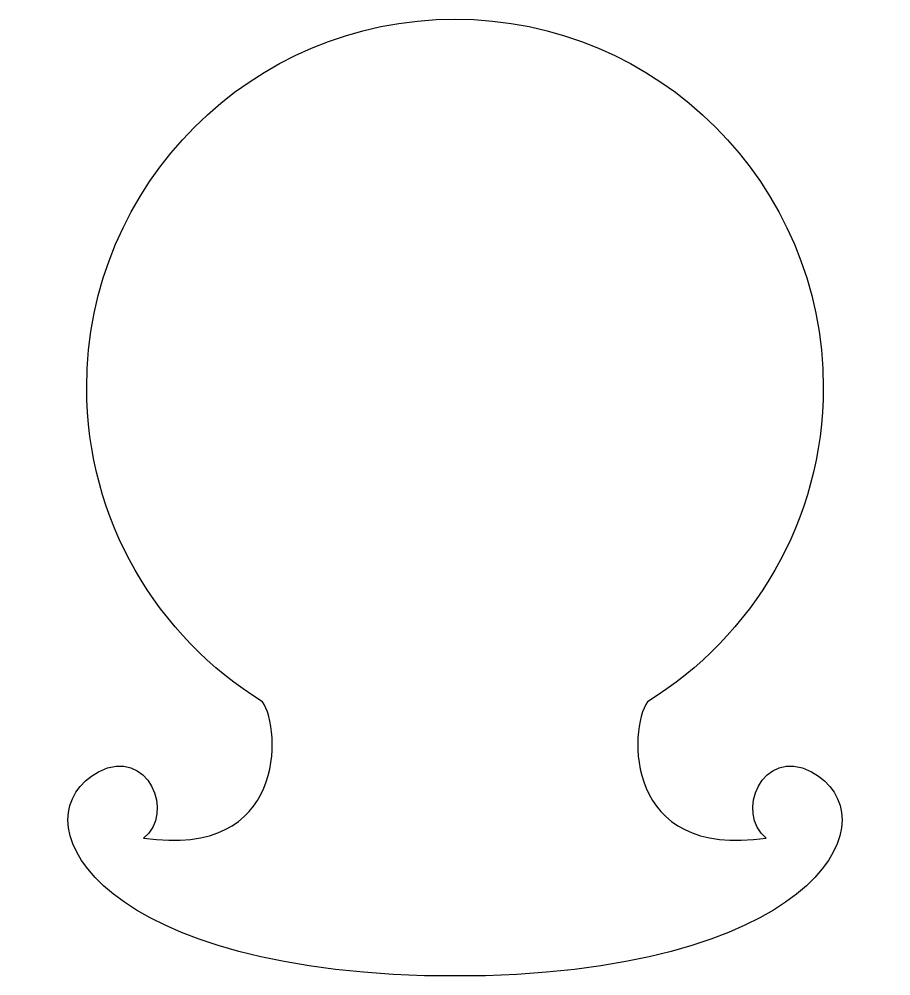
# Model space of a CAD drawing. Header units: centimetres. Extents: x -5.5 to 5.5, y -6 to 6.
import ezdxf

# ---------------------------------------------------------------- set-up
doc = ezdxf.new("R2010")
doc.units = ezdxf.units.CM
doc.header["$MEASUREMENT"] = 0
doc.layers.add('Camada 1', color=7, linetype='Continuous')

msp = doc.modelspace()

# ---------------------------------------------------------------- linework, layer by layer
at = {"layer": 'Camada 1'}
msp.add_open_spline([(0.3851, -6.04417), (4.70477, -5.91024), (5.50841, -4.00153), (4.50384, -3.46575), (4.50384, -3.46575), (3.88053, -3.13333), (3.53271, -4.00153), (3.93454, -4.30292), (3.93454, -4.30292), (2.12632, -4.57078), (2.19332, -2.93002), (2.43149, -2.58006), (2.43149, -2.58006), (3.76504, -1.76149), (4.65452, -0.2898), (4.65452, 1.38964), (4.65452, 1.38964), (4.65452, 3.96028), (2.57064, 6.04417), (0, 6.04417), (0, 6.04417), (-2.57064, 6.04417), (-4.65452, 3.96028), (-4.65452, 1.38967), (-4.65452, 1.38967), (-4.65452, -0.2898), (-3.76507, -1.76146), (-2.43152, -2.58003), (-2.43152, -2.58003), (-2.19334, -2.93002), (-2.12635, -4.57076), (-3.93457, -4.30289), (-3.93457, -4.30289), (-3.53275, -4.0015), (-3.88054, -3.1333), (-4.50385, -3.46572), (-4.50385, -3.46572), (-5.50842, -4.0015), (-4.70475, -5.91023), (-0.38513, -6.04414), (-0.38513, -6.04414), (-0.38513, -6.04414), (0.3851, -6.04414), (0.3851, -6.04414), (0.3851, -6.04414), (0.3851, -6.04414), (0.3851, -6.04417), (0.3851, -6.04417)], degree=3, knots=[0, 0, 0, 0, 0.07692308, 0.07692308, 0.07692308, 0.07692308, 0.15384615, 0.15384615, 0.15384615, 0.15384615, 0.23076923, 0.23076923, 0.23076923, 0.23076923, 0.30769231, 0.30769231, 0.30769231, 0.30769231, 0.38461538, 0.38461538, 0.38461538, 0.38461538, 0.46153846, 0.46153846, 0.46153846, 0.46153846, 0.53846154, 0.53846154, 0.53846154, 0.53846154, 0.61538462, 0.61538462, 0.61538462, 0.61538462, 0.69230769, 0.69230769, 0.69230769, 0.69230769, 0.76923077, 0.76923077, 0.76923077, 0.76923077, 0.84615385, 0.84615385, 0.84615385, 0.84615385, 1, 1, 1, 1], dxfattribs=at)

doc.saveas('drawing.dxf')
